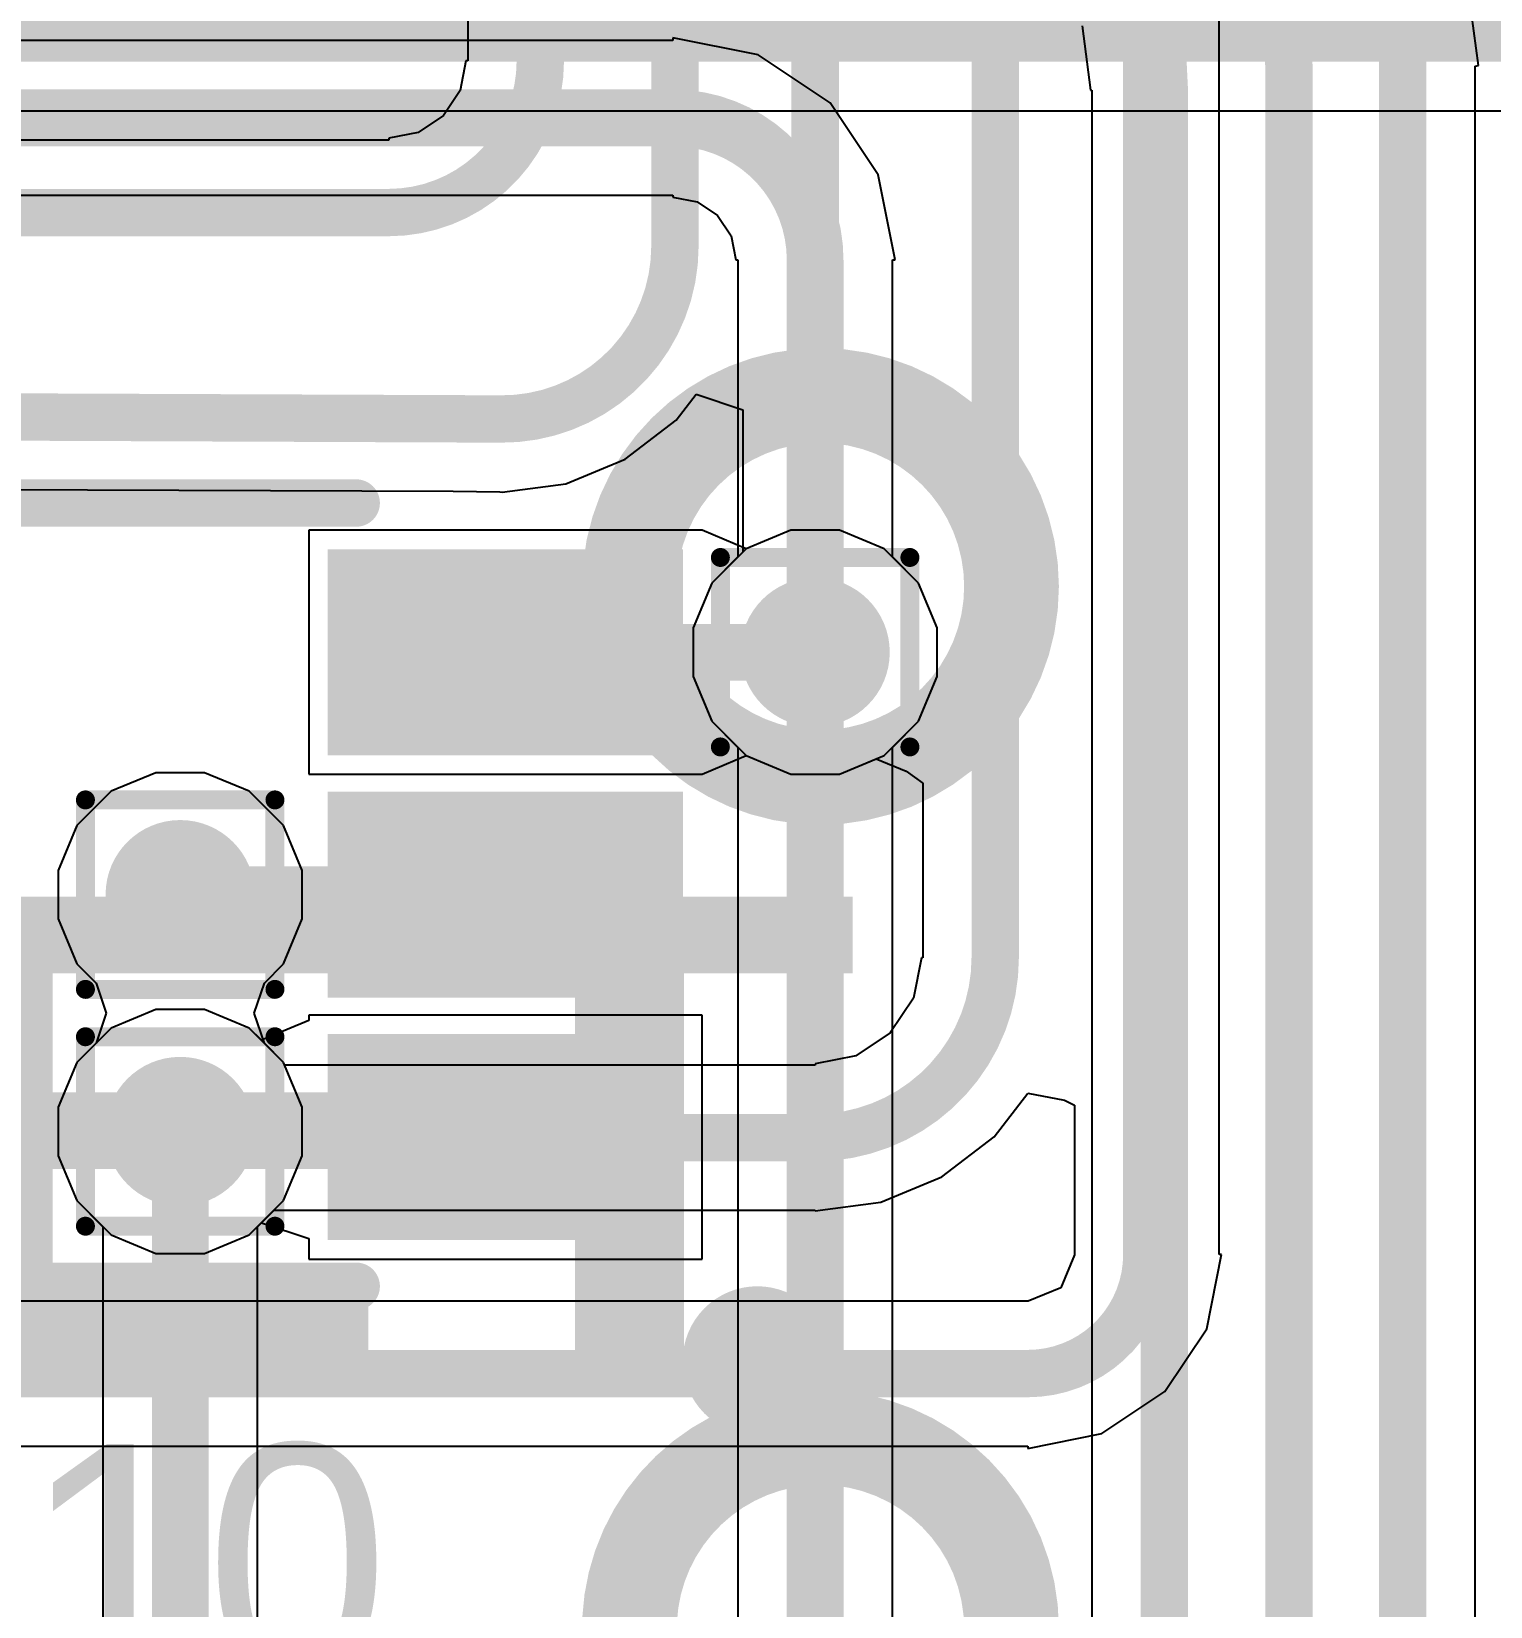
# Model space of a CAD drawing. Header units: inches. Extents: x -12 to 5355, y -7 to 5366.
# Drawn here: x 23.96 to 27.87, y 25.32 to 29.543 of the extents above; entities that cross this region are included whole.
import ezdxf

# ---------------------------------------------------------------- set-up
doc = ezdxf.new("R2010")
doc.units = ezdxf.units.IN
for name, color, linetype in [('BOTTOM LAYER', 5, 'Continuous'), ('Bottom Overlay', 54, 'Continuous'), ('Drill Drawing', 1, 'Continuous'), ('GROUND1', 16, 'Continuous'), ('GROUND2', 156, 'Continuous'), ('POWER', 76, 'Continuous'), ('SIGNAL', 90, 'Continuous'), ('TOP LAYER', 1, 'Continuous'), ('Top Overlay', 2, 'Continuous'), ('Top Paste', 8, 'Continuous'), ('Top Solder', 216, 'Continuous'), ('Via Holes', 16, 'Continuous')]:
    doc.layers.add(name, color=color, linetype=linetype)
doc.styles.add('Arial', font='', dxfattribs={"height": 0.2})
doc.styles.add('Arial Black_Bold', font='', dxfattribs={"height": 0.2})
doc.styles.get('Arial').set_extended_font_data('Arial')
doc.styles.get('Arial Black_Bold').set_extended_font_data('Arial Black', bold=True)

# ---------------------------------------------------------------- blocks, each defined once
blk = doc.blocks.new('XUNPU_SMN_303_B_54')
at = {"layer": 'Bottom Overlay'}
for points in [[(-4.4802, -1.1701, 0.254, 0.254, 1), (-5.5043, -1.1701, 0.254, 0.254, 1)], [(-1.6862, -1.1701, 0.254, 0.254, 1), (-2.7103, -1.1701, 0.254, 0.254, 1)], [(-5.5678, -1.1701, 0.127, 0.127, 1), (-5.4408, -1.1701, 0.127, 0.127, 1)], [(-4.5437, -1.1701, 0.127, 0.127, 1), (-4.4167, -1.1701, 0.127, 0.127, 1)], [(-2.7738, -1.1701, 0.127, 0.127, 1), (-2.6468, -1.1701, 0.127, 0.127, 1)]]:
    blk.add_lwpolyline(points, format="xyseb", close=True, dxfattribs=at)
blk = doc.blocks.new('SOT65P210X110_6N_89')
at = {"layer": 'TOP LAYER'}
for points in [[(-1.2464, 0.958), (-1.2464, 1.358), (-0.4464, 1.358), (-0.4464, 0.958)], [(0.9036, 0.958), (0.9036, 1.358), (1.7036, 1.358), (1.7036, 0.958)], [(-1.2464, 0.308), (-1.2464, 0.708), (-0.4464, 0.708), (-0.4464, 0.308)], [(0.9036, 0.308), (0.9036, 0.708), (1.7036, 0.708), (1.7036, 0.308)], [(-1.2464, -0.342), (-1.2464, 0.058), (-0.4464, 0.058), (-0.4464, -0.342)], [(0.9036, -0.342), (0.9036, 0.058), (1.7036, 0.058), (1.7036, -0.342)]]:
    blk.add_hatch(color=1, dxfattribs=at).paths.add_polyline_path(points)
at = {"layer": 'Top Paste'}
for points in [[(-1.2464, 0.958), (-1.2464, 1.358), (-0.4464, 1.358), (-0.4464, 0.958)], [(0.9036, 0.958), (0.9036, 1.358), (1.7036, 1.358), (1.7036, 0.958)], [(-1.2464, 0.308), (-1.2464, 0.708), (-0.4464, 0.708), (-0.4464, 0.308)], [(0.9036, 0.308), (0.9036, 0.708), (1.7036, 0.708), (1.7036, 0.308)], [(-1.2464, -0.342), (-1.2464, 0.058), (-0.4464, 0.058), (-0.4464, -0.342)], [(0.9036, -0.342), (0.9036, 0.058), (1.7036, 0.058), (1.7036, -0.342)]]:
    blk.add_hatch(color=8, dxfattribs=at).paths.add_polyline_path(points)
at = {"layer": 'Top Solder'}
for points in [[(-1.3226, 0.8818), (-1.3226, 1.4342), (-0.3702, 1.4342), (-0.3702, 0.8818)], [(0.8274, 0.8818), (0.8274, 1.4342), (1.7798, 1.4342), (1.7798, 0.8818)], [(-1.3226, 0.2318), (-1.3226, 0.7842), (-0.3702, 0.7842), (-0.3702, 0.2318)], [(0.8274, 0.2318), (0.8274, 0.7842), (1.7798, 0.7842), (1.7798, 0.2318)], [(-1.3226, -0.4182), (-1.3226, 0.1342), (-0.3702, 0.1342), (-0.3702, -0.4182)], [(0.8274, -0.4182), (0.8274, 0.1342), (1.7798, 0.1342), (1.7798, -0.4182)]]:
    blk.add_hatch(color=216, dxfattribs=at).paths.add_polyline_path(points)
at = {"layer": 'Top Overlay'}
for points in [[(-1.4214, 1.758, 0.2, 0.2, 1), (-1.6214, 1.758, 0.2, 0.2, 1)], [(-1.6714, 1.758, 0.1, 0.1, 1), (-1.5714, 1.758, 0.1, 0.1, 1)], [(-1.4714, 1.758, 0.1, 0.1, 1), (-1.3714, 1.758, 0.1, 0.1, 1)], [(-0.4781, 1.558, 0.0635, 0.0635, 1), (-0.4146, 1.558, 0.0635, 0.0635, 1)], [(0.8718, 1.558, 0.0635, 0.0635, 1), (0.9353, 1.558, 0.0635, 0.0635, 1)], [(-0.4781, -0.542, 0.0635, 0.0635, 1), (-0.4146, -0.542, 0.0635, 0.0635, 1)], [(0.8718, -0.542, 0.0635, 0.0635, 1), (0.9353, -0.542, 0.0635, 0.0635, 1)]]:
    blk.add_lwpolyline(points, format="xyseb", close=True, dxfattribs=at)
for points in [[(0.9036, 1.558, 0.127, 0.127, 0), (-0.4464, 1.558, 0.127, 0.127, 0)], [(0.9036, -0.542, 0.127, 0.127, 0), (-0.4464, -0.542, 0.127, 0.127, 0)]]:
    blk.add_lwpolyline(points, format="xyseb", dxfattribs=at)

msp = doc.modelspace()

# ---------------------------------------------------------------- hatches: boundary and pattern name
at = {"layer": 'BOTTOM LAYER'}
h = msp.add_hatch(color=5, dxfattribs=at)
edge = h.paths.add_edge_path()
edge.add_arc((26.0604, 27.8788), 0.2, 0, 360)
h = msp.add_hatch(color=5, dxfattribs=at)
edge = h.paths.add_edge_path()
edge.add_arc((24.3586, 27.2288), 0.2, 0, 360)
h = msp.add_hatch(color=5, dxfattribs=at)
edge = h.paths.add_edge_path()
edge.add_arc((24.3586, 26.5938), 0.2, 0, 360)
at = {"layer": 'GROUND1'}
h = msp.add_hatch(color=16, dxfattribs=at)
edge = h.paths.add_edge_path()
edge.add_arc((26.0604, 27.8788), 0.2, 0, 360)
h = msp.add_hatch(color=16, dxfattribs=at)
edge = h.paths.add_edge_path()
edge.add_arc((24.3586, 27.2288), 0.2, 0, 360)
h = msp.add_hatch(color=16, dxfattribs=at)
edge = h.paths.add_edge_path()
edge.add_arc((24.3586, 26.5938), 0.2, 0, 360)
at = {"layer": 'GROUND2'}
h = msp.add_hatch(color=156, dxfattribs=at)
edge = h.paths.add_edge_path()
edge.add_arc((26.0604, 27.8788), 0.2, 0, 360)
h = msp.add_hatch(color=156, dxfattribs=at)
edge = h.paths.add_edge_path()
edge.add_arc((24.3586, 27.2288), 0.2, 0, 360)
h = msp.add_hatch(color=156, dxfattribs=at)
edge = h.paths.add_edge_path()
edge.add_arc((24.3586, 26.5938), 0.2, 0, 360)
at = {"layer": 'POWER'}
h = msp.add_hatch(color=76, dxfattribs=at)
edge = h.paths.add_edge_path()
edge.add_arc((26.0604, 27.8788), 0.2, 0, 360)
h = msp.add_hatch(color=76, dxfattribs=at)
edge = h.paths.add_edge_path()
edge.add_arc((24.3586, 27.2288), 0.2, 0, 360)
h = msp.add_hatch(color=76, dxfattribs=at)
edge = h.paths.add_edge_path()
edge.add_arc((24.3586, 26.5938), 0.2, 0, 360)
at = {"layer": 'SIGNAL'}
h = msp.add_hatch(color=90, dxfattribs=at)
edge = h.paths.add_edge_path()
edge.add_arc((26.0604, 27.8788), 0.2, 0, 360)
h = msp.add_hatch(color=90, dxfattribs=at)
edge = h.paths.add_edge_path()
edge.add_arc((24.3586, 27.2288), 0.2, 0, 360)
h = msp.add_hatch(color=90, dxfattribs=at)
edge = h.paths.add_edge_path()
edge.add_arc((24.3586, 26.5938), 0.2, 0, 360)
at = {"layer": 'TOP LAYER'}
h = msp.add_hatch(color=1, dxfattribs=at)
edge = h.paths.add_edge_path()
edge.add_arc((26.0604, 27.8788), 0.2, 0, 360)
h = msp.add_hatch(color=1, dxfattribs=at)
edge = h.paths.add_edge_path()
edge.add_arc((24.3586, 27.2288), 0.2, 0, 360)
h = msp.add_hatch(color=1, dxfattribs=at)
edge = h.paths.add_edge_path()
edge.add_arc((24.3586, 26.5938), 0.2, 0, 360)
at = {"layer": 'Via Holes'}
h = msp.add_hatch(color=7, dxfattribs=at)
edge = h.paths.add_edge_path()
edge.add_arc((26.0604, 27.8788), 0.1, 0, 360)
h = msp.add_hatch(color=7, dxfattribs=at)
edge = h.paths.add_edge_path()
edge.add_arc((24.3586, 27.2288), 0.1, 0, 360)
h = msp.add_hatch(color=7, dxfattribs=at)
edge = h.paths.add_edge_path()
edge.add_arc((24.3586, 26.5938), 0.1, 0, 360)

# ---------------------------------------------------------------- linework, layer by layer
at = {"layer": 'BOTTOM LAYER'}
for p, q in [((27.8381, 29.4517), (27.7885, 29.8286)), ((25.6794, 29.5186), (17.5768, 29.5186)), ((25.9073, 29.4807), (25.6794, 29.526)), ((25.6794, 29.526), (25.6794, 29.5186)), ((26.7761, 29.5586), (26.7988, 29.3861)), ((26.1004, 29.3516), (25.9073, 29.4807)), ((27.8294, 29.4499), (27.8381, 29.4517)), ((27.8294, 14.7106), (27.8294, 29.4499)), ((26.2295, 29.1585), (26.1004, 29.3516)), ((26.7988, 29.3861), (26.8021, 29.3861)), ((26.8021, 29.3861), (26.8021, 15.3123)), ((26.2748, 28.9306), (26.2295, 29.1585)), ((21.348, 29.1046), (25.6794, 29.1046)), ((25.6794, 29.1046), (25.6794, 29.0991)), ((25.6794, 29.0991), (25.7439, 29.0863)), ((25.7439, 29.0863), (25.7986, 29.0498)), ((25.7986, 29.0498), (25.8351, 28.9951)), ((25.8351, 28.9951), (25.8479, 28.9306)), ((25.8479, 28.9306), (25.8534, 28.9306)), ((25.8534, 28.9306), (25.8534, 28.1343)), ((26.2674, 28.1343), (26.2674, 28.9306)), ((26.2674, 28.9306), (26.2748, 28.9306)), ((25.8534, 28.1343), (25.7832, 28.064)), ((26.3376, 28.064), (26.2674, 28.1343)), ((25.7832, 28.064), (25.7334, 27.9438)), ((26.3874, 27.9438), (26.3376, 28.064)), ((25.7334, 27.9438), (25.7334, 27.8138)), ((26.3874, 27.8138), (26.3874, 27.9438)), ((25.7334, 27.8138), (25.7832, 27.6936)), ((26.3376, 27.6936), (26.3874, 27.8138)), ((25.7832, 27.6936), (25.8534, 27.6233)), ((26.2674, 27.6233), (26.3376, 27.6936)), ((25.8534, 27.6233), (25.8534, 22.9342)), ((26.2674, 21.6093), (26.2674, 27.6233)), ((24.2936, 26.9208), (24.1734, 26.871)), ((24.4236, 26.9208), (24.2936, 26.9208)), ((24.5438, 26.871), (24.4236, 26.9208)), ((24.1734, 26.871), (24.0814, 26.779)), ((24.6358, 26.779), (24.5438, 26.871)), ((24.0814, 26.779), (24.0316, 26.6588)), ((24.6856, 26.6588), (24.6358, 26.779)), ((24.0316, 26.6588), (24.0316, 26.5288)), ((24.6856, 26.5288), (24.6856, 26.6588)), ((24.0316, 26.5288), (24.0814, 26.4086)), ((24.6358, 26.4086), (24.6856, 26.5288)), ((24.0814, 26.4086), (24.1516, 26.3383)), ((24.5656, 26.3383), (24.6358, 26.4086)), ((24.1516, 26.3383), (24.1516, 23.8531)), ((24.5656, 23.8531), (24.5656, 26.3383))]:
    msp.add_line(p, q, dxfattribs=at)
for points in [[(27.2666, 30.3398, 0.127, 0.127, -0.199023), (27.6352, 29.4516, 0.127, 0.127, 0)], [(27.0514, 30.1206, 0.127, 0.127, -0.198707), (27.3304, 29.4464, 0.127, 0.127, 0)], [(26.7432, 29.9971, 0.127, 0.127, -0.198912), (26.9963, 29.3861, 0.127, 0.127, 0)], [(27.3304, 15.0421, 0.127, 0.127, 0), (27.3304, 29.4464, 0.127, 0.127, 0)], [(27.6352, 29.4516, 0.127, 0.127, 0), (27.6352, 29.4499, 0.127, 0.127, 0)], [(27.6352, 14.7106, 0.127, 0.127, 0), (27.6352, 29.4499, 0.127, 0.127, 0)], [(26.9963, 15.3123, 0.127, 0.127, 0), (26.9963, 29.3861, 0.127, 0.127, 0)], [(17.5768, 29.3116, 0.152, 0.152, 0), (25.6794, 29.3116, 0.152, 0.152, 0)], [(25.6794, 29.3116, 0.152, 0.152, -0.414214), (26.0604, 28.9306, 0.152, 0.152, 0)], [(26.0604, 27.8788, 0.152, 0.152, 0), (26.0604, 28.9306, 0.152, 0.152, 0)], [(26.0604, 21.6093, 0.152, 0.152, 0), (26.0604, 27.8788, 0.152, 0.152, 0)], [(24.3586, 23.8531, 0.152, 0.152, 0), (24.3586, 26.5938, 0.152, 0.152, 0)]]:
    msp.add_lwpolyline(points, format="xyseb", dxfattribs=at)
for points in [[(27.2986, 29.4464, 0.0635, 0.0635, 1), (27.3621, 29.4464, 0.0635, 0.0635, 1)], [(27.2986, 29.4464, 0.0635, 0.0635, 1), (27.3621, 29.4464, 0.0635, 0.0635, 1)], [(27.6034, 29.4516, 0.0635, 0.0635, 1), (27.6669, 29.4516, 0.0635, 0.0635, 1)], [(27.6034, 29.4516, 0.0635, 0.0635, 1), (27.6669, 29.4516, 0.0635, 0.0635, 1)], [(27.6034, 29.4499, 0.0635, 0.0635, 1), (27.6669, 29.4499, 0.0635, 0.0635, 1)], [(27.6034, 29.4499, 0.0635, 0.0635, 1), (27.6669, 29.4499, 0.0635, 0.0635, 1)], [(26.9645, 29.3861, 0.0635, 0.0635, 1), (27.028, 29.3861, 0.0635, 0.0635, 1)], [(26.9645, 29.3861, 0.0635, 0.0635, 1), (27.028, 29.3861, 0.0635, 0.0635, 1)], [(25.6414, 29.3116, 0.076, 0.076, 1), (25.7174, 29.3116, 0.076, 0.076, 1)], [(25.6414, 29.3116, 0.076, 0.076, 1), (25.7174, 29.3116, 0.076, 0.076, 1)], [(26.0224, 28.9306, 0.076, 0.076, 1), (26.0984, 28.9306, 0.076, 0.076, 1)], [(26.0224, 28.9306, 0.076, 0.076, 1), (26.0984, 28.9306, 0.076, 0.076, 1)], [(26.0224, 27.8788, 0.076, 0.076, 1), (26.0984, 27.8788, 0.076, 0.076, 1)], [(26.0224, 27.8788, 0.076, 0.076, 1), (26.0984, 27.8788, 0.076, 0.076, 1)], [(24.3206, 26.5938, 0.076, 0.076, 1), (24.3966, 26.5938, 0.076, 0.076, 1)]]:
    msp.add_lwpolyline(points, format="xyseb", close=True, dxfattribs=at)
at = {"layer": 'Drill Drawing'}
for points in [[(25.8064, 28.1328, 0.0508, 0.0508, 0), (26.3144, 28.1328, 0.0508, 0.0508, 0)], [(25.8064, 27.6248, 0.0508, 0.0508, 0), (25.8064, 28.1328, 0.0508, 0.0508, 0)], [(26.3144, 27.6248, 0.0508, 0.0508, 0), (26.3144, 28.1328, 0.0508, 0.0508, 0)], [(25.8064, 27.6248, 0.0508, 0.0508, 0), (26.3144, 27.6248, 0.0508, 0.0508, 0)], [(24.1046, 27.4828, 0.0508, 0.0508, 0), (24.6126, 27.4828, 0.0508, 0.0508, 0)], [(24.1046, 26.9748, 0.0508, 0.0508, 0), (24.1046, 27.4828, 0.0508, 0.0508, 0)], [(24.6126, 26.9748, 0.0508, 0.0508, 0), (24.6126, 27.4828, 0.0508, 0.0508, 0)], [(24.1046, 26.9748, 0.0508, 0.0508, 0), (24.6126, 26.9748, 0.0508, 0.0508, 0)], [(24.1046, 26.8478, 0.0508, 0.0508, 0), (24.6126, 26.8478, 0.0508, 0.0508, 0)], [(24.1046, 26.3398, 0.0508, 0.0508, 0), (24.1046, 26.8478, 0.0508, 0.0508, 0)], [(24.6126, 26.3398, 0.0508, 0.0508, 0), (24.6126, 26.8478, 0.0508, 0.0508, 0)], [(24.1046, 26.3398, 0.0508, 0.0508, 0), (24.6126, 26.3398, 0.0508, 0.0508, 0)]]:
    msp.add_lwpolyline(points, format="xyseb", dxfattribs=at)
for points in [[(25.7937, 28.1328, 0.0254, 0.0254, 1), (25.8191, 28.1328, 0.0254, 0.0254, 1)], [(25.7937, 28.1328, 0.0254, 0.0254, 1), (25.8191, 28.1328, 0.0254, 0.0254, 1)], [(26.3017, 28.1328, 0.0254, 0.0254, 1), (26.3271, 28.1328, 0.0254, 0.0254, 1)], [(26.3017, 28.1328, 0.0254, 0.0254, 1), (26.3271, 28.1328, 0.0254, 0.0254, 1)], [(25.7937, 27.6248, 0.0254, 0.0254, 1), (25.8191, 27.6248, 0.0254, 0.0254, 1)], [(25.7937, 27.6248, 0.0254, 0.0254, 1), (25.8191, 27.6248, 0.0254, 0.0254, 1)], [(26.3017, 27.6248, 0.0254, 0.0254, 1), (26.3271, 27.6248, 0.0254, 0.0254, 1)], [(26.3017, 27.6248, 0.0254, 0.0254, 1), (26.3271, 27.6248, 0.0254, 0.0254, 1)], [(24.0919, 27.4828, 0.0254, 0.0254, 1), (24.1173, 27.4828, 0.0254, 0.0254, 1)], [(24.0919, 27.4828, 0.0254, 0.0254, 1), (24.1173, 27.4828, 0.0254, 0.0254, 1)], [(24.5999, 27.4828, 0.0254, 0.0254, 1), (24.6253, 27.4828, 0.0254, 0.0254, 1)], [(24.5999, 27.4828, 0.0254, 0.0254, 1), (24.6253, 27.4828, 0.0254, 0.0254, 1)], [(24.0919, 26.9748, 0.0254, 0.0254, 1), (24.1173, 26.9748, 0.0254, 0.0254, 1)], [(24.0919, 26.9748, 0.0254, 0.0254, 1), (24.1173, 26.9748, 0.0254, 0.0254, 1)], [(24.5999, 26.9748, 0.0254, 0.0254, 1), (24.6253, 26.9748, 0.0254, 0.0254, 1)], [(24.5999, 26.9748, 0.0254, 0.0254, 1), (24.6253, 26.9748, 0.0254, 0.0254, 1)], [(24.0919, 26.8478, 0.0254, 0.0254, 1), (24.1173, 26.8478, 0.0254, 0.0254, 1)], [(24.0919, 26.8478, 0.0254, 0.0254, 1), (24.1173, 26.8478, 0.0254, 0.0254, 1)], [(24.5999, 26.8478, 0.0254, 0.0254, 1), (24.6253, 26.8478, 0.0254, 0.0254, 1)], [(24.5999, 26.8478, 0.0254, 0.0254, 1), (24.6253, 26.8478, 0.0254, 0.0254, 1)], [(24.0919, 26.3398, 0.0254, 0.0254, 1), (24.1173, 26.3398, 0.0254, 0.0254, 1)], [(24.0919, 26.3398, 0.0254, 0.0254, 1), (24.1173, 26.3398, 0.0254, 0.0254, 1)], [(24.5999, 26.3398, 0.0254, 0.0254, 1), (24.6253, 26.3398, 0.0254, 0.0254, 1)], [(24.5999, 26.3398, 0.0254, 0.0254, 1), (24.6253, 26.3398, 0.0254, 0.0254, 1)]]:
    msp.add_lwpolyline(points, format="xyseb", close=True, dxfattribs=at)
at = {"layer": 'GROUND1'}
for p, q in [((25.9954, 28.2058), (25.8752, 28.156)), ((26.1254, 28.2058), (25.9954, 28.2058)), ((26.2456, 28.156), (26.1254, 28.2058)), ((25.8752, 28.156), (25.7832, 28.064)), ((26.3376, 28.064), (26.2456, 28.156)), ((25.7832, 28.064), (25.7334, 27.9438)), ((26.3874, 27.9438), (26.3376, 28.064)), ((25.7334, 27.9438), (25.7334, 27.8138)), ((26.3874, 27.8138), (26.3874, 27.9438)), ((25.7334, 27.8138), (25.7832, 27.6936)), ((26.3376, 27.6936), (26.3874, 27.8138)), ((25.7832, 27.6936), (25.8752, 27.6016)), ((26.2456, 27.6016), (26.3376, 27.6936)), ((25.8752, 27.6016), (25.9954, 27.5518)), ((26.1254, 27.5518), (26.2456, 27.6016)), ((25.9954, 27.5518), (26.1254, 27.5518)), ((24.2936, 26.9208), (24.1734, 26.871)), ((24.4236, 26.9208), (24.2936, 26.9208)), ((24.5438, 26.871), (24.4236, 26.9208)), ((24.1734, 26.871), (24.0814, 26.779)), ((24.6358, 26.779), (24.5438, 26.871)), ((24.0814, 26.779), (24.0316, 26.6588)), ((24.6856, 26.6588), (24.6358, 26.779)), ((24.0316, 26.6588), (24.0316, 26.5288)), ((24.6856, 26.5288), (24.6856, 26.6588)), ((24.0316, 26.5288), (24.0814, 26.4086)), ((24.6358, 26.4086), (24.6856, 26.5288)), ((24.0814, 26.4086), (24.1734, 26.3166)), ((24.5438, 26.3166), (24.6358, 26.4086)), ((24.1734, 26.3166), (24.2936, 26.2668)), ((24.4236, 26.2668), (24.5438, 26.3166)), ((24.2936, 26.2668), (24.4236, 26.2668))]:
    msp.add_line(p, q, dxfattribs=at)
at = {"layer": 'GROUND2'}
for p, q in [((25.9954, 28.2058), (25.8752, 28.156)), ((26.1254, 28.2058), (25.9954, 28.2058)), ((26.2456, 28.156), (26.1254, 28.2058)), ((25.8752, 28.156), (25.7832, 28.064)), ((26.3376, 28.064), (26.2456, 28.156)), ((25.7832, 28.064), (25.7334, 27.9438)), ((26.3874, 27.9438), (26.3376, 28.064)), ((25.7334, 27.9438), (25.7334, 27.8138)), ((26.3874, 27.8138), (26.3874, 27.9438)), ((25.7334, 27.8138), (25.7832, 27.6936)), ((26.3376, 27.6936), (26.3874, 27.8138)), ((25.7832, 27.6936), (25.8752, 27.6016)), ((26.2456, 27.6016), (26.3376, 27.6936)), ((25.8752, 27.6016), (25.9954, 27.5518)), ((26.1254, 27.5518), (26.2456, 27.6016)), ((25.9954, 27.5518), (26.1254, 27.5518)), ((24.2936, 26.9208), (24.1734, 26.871)), ((24.4236, 26.9208), (24.2936, 26.9208)), ((24.5438, 26.871), (24.4236, 26.9208)), ((24.1734, 26.871), (24.0814, 26.779)), ((24.6358, 26.779), (24.5438, 26.871)), ((24.0814, 26.779), (24.0316, 26.6588)), ((24.6856, 26.6588), (24.6358, 26.779)), ((24.0316, 26.6588), (24.0316, 26.5288)), ((24.6856, 26.5288), (24.6856, 26.6588)), ((24.0316, 26.5288), (24.0814, 26.4086)), ((24.6358, 26.4086), (24.6856, 26.5288)), ((24.0814, 26.4086), (24.1734, 26.3166)), ((24.5438, 26.3166), (24.6358, 26.4086)), ((24.1734, 26.3166), (24.2936, 26.2668)), ((24.4236, 26.2668), (24.5438, 26.3166)), ((24.2936, 26.2668), (24.4236, 26.2668))]:
    msp.add_line(p, q, dxfattribs=at)
at = {"layer": 'POWER'}
for p, q in [((25.9954, 28.2058), (25.8752, 28.156)), ((26.1254, 28.2058), (25.9954, 28.2058)), ((26.2456, 28.156), (26.1254, 28.2058)), ((25.8752, 28.156), (25.7832, 28.064)), ((26.3376, 28.064), (26.2456, 28.156)), ((25.7832, 28.064), (25.7334, 27.9438)), ((26.3874, 27.9438), (26.3376, 28.064)), ((25.7334, 27.9438), (25.7334, 27.8138)), ((26.3874, 27.8138), (26.3874, 27.9438)), ((25.7334, 27.8138), (25.7832, 27.6936)), ((26.3376, 27.6936), (26.3874, 27.8138)), ((25.7832, 27.6936), (25.8752, 27.6016)), ((26.2456, 27.6016), (26.3376, 27.6936)), ((25.8752, 27.6016), (25.9954, 27.5518)), ((26.1254, 27.5518), (26.2456, 27.6016)), ((24.2936, 27.5558), (24.1734, 27.506)), ((24.4236, 27.5558), (24.2936, 27.5558)), ((24.5438, 27.506), (24.4236, 27.5558)), ((25.9954, 27.5518), (26.1254, 27.5518)), ((24.1734, 27.506), (24.0814, 27.414)), ((24.6358, 27.414), (24.5438, 27.506)), ((24.0814, 27.414), (24.0316, 27.2938)), ((24.6856, 27.2938), (24.6358, 27.414)), ((24.0316, 27.2938), (24.0316, 27.1638)), ((24.6856, 27.1638), (24.6856, 27.2938)), ((24.0316, 27.1638), (24.0814, 27.0436)), ((24.6358, 27.0436), (24.6856, 27.1638)), ((24.0814, 27.0436), (24.1331, 26.9918)), ((24.5841, 26.9918), (24.6358, 27.0436)), ((24.1331, 26.9918), (24.16, 26.9113)), ((24.5572, 26.9113), (24.5841, 26.9918)), ((24.16, 26.9113), (24.1331, 26.8308)), ((24.5841, 26.8308), (24.5572, 26.9113)), ((24.1331, 26.8308), (24.0814, 26.779)), ((24.6358, 26.779), (24.5841, 26.8308)), ((24.0814, 26.779), (24.0316, 26.6588)), ((24.6856, 26.6588), (24.6358, 26.779)), ((24.0316, 26.6588), (24.0316, 26.5288)), ((24.6856, 26.5288), (24.6856, 26.6588)), ((24.0316, 26.5288), (24.0814, 26.4086)), ((24.6358, 26.4086), (24.6856, 26.5288)), ((24.0814, 26.4086), (24.1734, 26.3166)), ((24.5438, 26.3166), (24.6358, 26.4086)), ((24.1734, 26.3166), (24.2936, 26.2668)), ((24.4236, 26.2668), (24.5438, 26.3166)), ((24.2936, 26.2668), (24.4236, 26.2668))]:
    msp.add_line(p, q, dxfattribs=at)
at = {"layer": 'SIGNAL'}
for p, q in [((25.1296, 47.244), (25.1296, 29.464)), ((27.1436, 26.2636), (27.1436, 44.7802)), ((25.1246, 29.464), (25.1088, 29.3847)), ((25.1296, 29.464), (25.1246, 29.464)), ((25.1088, 29.3847), (25.0639, 29.3175)), ((25.0639, 29.3175), (24.9967, 29.2726)), ((24.9967, 29.2726), (24.9174, 29.2568)), ((24.9174, 29.2518), (22.606, 29.2518)), ((24.9174, 29.2568), (24.9174, 29.2518)), ((25.6877, 28.501), (25.7412, 28.5708)), ((25.7412, 28.5708), (25.8662, 28.5283)), ((25.8662, 28.5283), (25.8662, 28.147)), ((25.5511, 28.3963), (25.6877, 28.501)), ((25.3921, 28.3304), (25.5511, 28.3963)), ((23.3349, 28.3176), (25.0904, 28.3104)), ((25.0904, 28.3104), (25.2154, 28.3088)), ((25.2154, 28.3088), (25.2215, 28.3079)), ((25.2215, 28.3079), (25.3921, 28.3304)), ((25.8662, 28.147), (25.7832, 28.064)), ((25.7832, 28.064), (25.7334, 27.9438)), ((25.7334, 27.9438), (25.7334, 27.8138)), ((25.7334, 27.8138), (25.7832, 27.6936)), ((25.7832, 27.6936), (25.8752, 27.6016)), ((25.8752, 27.6016), (25.9954, 27.5518)), ((26.1254, 27.5518), (26.2238, 27.5925)), ((26.2238, 27.5925), (26.3046, 27.5595)), ((25.9954, 27.5518), (26.1254, 27.5518)), ((26.3046, 27.5595), (26.3488, 27.5279)), ((26.3488, 27.5279), (26.3488, 27.0598)), ((26.3453, 27.0598), (26.3236, 26.9508)), ((26.3488, 27.0598), (26.3453, 27.0598)), ((26.3236, 26.9508), (26.2618, 26.8584)), ((24.2936, 26.9208), (24.1734, 26.871)), ((24.4236, 26.9208), (24.2936, 26.9208)), ((24.5438, 26.871), (24.4236, 26.9208)), ((24.1734, 26.871), (24.0814, 26.779)), ((24.6358, 26.779), (24.5438, 26.871)), ((26.2618, 26.8584), (26.1694, 26.7966)), ((24.0814, 26.779), (24.0316, 26.6588)), ((24.6389, 26.7715), (24.6358, 26.779)), ((26.1694, 26.7966), (26.0604, 26.775)), ((26.0604, 26.775), (26.0604, 26.7715)), ((26.0604, 26.7715), (24.6389, 26.7715)), ((26.5405, 26.5798), (26.6302, 26.6967)), ((26.6302, 26.6967), (26.7287, 26.6779)), ((24.0316, 26.6588), (24.0316, 26.5288)), ((26.7287, 26.6779), (26.7552, 26.6639)), ((26.7552, 26.6639), (26.7552, 26.2636)), ((26.3999, 26.4719), (26.5405, 26.5798)), ((24.0316, 26.5288), (24.0814, 26.4086)), ((26.2361, 26.4041), (26.3999, 26.4719)), ((24.0814, 26.4086), (24.1734, 26.3166)), ((26.0604, 26.3809), (26.2361, 26.4041)), ((24.5438, 26.3166), (24.6102, 26.383)), ((24.6102, 26.383), (26.0604, 26.383)), ((26.0604, 26.383), (26.0604, 26.3809)), ((24.1734, 26.3166), (24.2936, 26.2668)), ((24.4236, 26.2668), (24.5438, 26.3166)), ((24.2936, 26.2668), (24.4236, 26.2668)), ((26.7554, 26.2627), (26.719, 26.175)), ((26.7552, 26.2636), (26.7554, 26.2627)), ((27.1103, 26.0648), (27.1499, 26.2636)), ((27.1499, 26.2636), (27.1436, 26.2636)), ((26.719, 26.175), (26.6314, 26.1387)), ((26.6305, 26.1389), (23.3612, 26.1389)), ((26.6314, 26.1387), (26.6305, 26.1389)), ((26.9977, 25.8963), (27.1103, 26.0648)), ((26.8292, 25.7837), (26.9977, 25.8963)), ((26.6305, 25.7442), (26.8292, 25.7837)), ((23.3612, 25.7504), (26.6305, 25.7504)), ((26.6305, 25.7504), (26.6305, 25.7442))]:
    msp.add_line(p, q, dxfattribs=at)
for points in [[(25.3238, 29.464, 0.127, 0.127, 0), (25.3238, 47.244, 0.127, 0.127, 0)], [(25.6846, 28.9672, 0.127, 0.127, 0), (25.6846, 46.2534, 0.127, 0.127, 0)], [(26.0604, 27.8788, 0.127, 0.127, 0), (26.0604, 45.7283, 0.127, 0.127, 0)], [(26.543, 27.0598, 0.127, 0.127, 0), (26.543, 45.3136, 0.127, 0.127, 0)], [(26.9494, 26.2636, 0.127, 0.127, 0), (26.9494, 44.7802, 0.127, 0.127, 0)], [(25.3238, 29.464, 0.127, 0.127, -0.414214), (24.9174, 29.0576, 0.127, 0.127, 0)], [(22.606, 29.0576, 0.127, 0.127, 0), (24.9174, 29.0576, 0.127, 0.127, 0)], [(25.6846, 28.9672, 0.127, 0.127, -0.41696), (25.2172, 28.5041, 0.127, 0.127, 0)], [(23.0678, 28.5129, 0.127, 0.127, 0), (25.2169, 28.5041, 0.127, 0.127, 0)], [(25.2169, 28.5041, 0.127, 0.127, 0), (25.2172, 28.5041, 0.127, 0.127, 0)], [(26.543, 27.0598, 0.127, 0.127, -0.414214), (26.0604, 26.5772, 0.127, 0.127, 0)], [(24.3586, 26.5772, 0.127, 0.127, 0), (24.3586, 26.5938, 0.127, 0.127, 0)], [(24.3586, 26.5772, 0.127, 0.127, 0), (26.0604, 26.5772, 0.127, 0.127, 0)], [(26.9494, 26.2636, 0.127, 0.127, -0.414214), (26.6305, 25.9447, 0.127, 0.127, 0)], [(23.093, 25.9447, 0.127, 0.127, 0), (26.6305, 25.9447, 0.127, 0.127, 0)]]:
    msp.add_lwpolyline(points, format="xyseb", dxfattribs=at)
for points in [[(25.292, 29.464, 0.0635, 0.0635, 1), (25.3556, 29.464, 0.0635, 0.0635, 1)], [(25.292, 29.464, 0.0635, 0.0635, 1), (25.3556, 29.464, 0.0635, 0.0635, 1)], [(24.8856, 29.0576, 0.0635, 0.0635, 1), (24.9491, 29.0576, 0.0635, 0.0635, 1)], [(24.8856, 29.0576, 0.0635, 0.0635, 1), (24.9491, 29.0576, 0.0635, 0.0635, 1)], [(25.6529, 28.9672, 0.0635, 0.0635, 1), (25.7164, 28.9672, 0.0635, 0.0635, 1)], [(25.6529, 28.9672, 0.0635, 0.0635, 1), (25.7164, 28.9672, 0.0635, 0.0635, 1)], [(25.1851, 28.5041, 0.0635, 0.0635, 1), (25.2486, 28.5041, 0.0635, 0.0635, 1)], [(25.1851, 28.5041, 0.0635, 0.0635, 1), (25.2486, 28.5041, 0.0635, 0.0635, 1)], [(25.1854, 28.5041, 0.0635, 0.0635, 1), (25.2489, 28.5041, 0.0635, 0.0635, 1)], [(25.1854, 28.5041, 0.0635, 0.0635, 1), (25.2489, 28.5041, 0.0635, 0.0635, 1)], [(26.0286, 27.8788, 0.0635, 0.0635, 1), (26.0921, 27.8788, 0.0635, 0.0635, 1)], [(26.5113, 27.0598, 0.0635, 0.0635, 1), (26.5747, 27.0598, 0.0635, 0.0635, 1)], [(26.5113, 27.0598, 0.0635, 0.0635, 1), (26.5747, 27.0598, 0.0635, 0.0635, 1)], [(24.3269, 26.5938, 0.0635, 0.0635, 1), (24.3904, 26.5938, 0.0635, 0.0635, 1)], [(24.3269, 26.5772, 0.0635, 0.0635, 1), (24.3904, 26.5772, 0.0635, 0.0635, 1)], [(24.3269, 26.5772, 0.0635, 0.0635, 1), (24.3904, 26.5772, 0.0635, 0.0635, 1)], [(26.0286, 26.5772, 0.0635, 0.0635, 1), (26.0921, 26.5772, 0.0635, 0.0635, 1)], [(26.0286, 26.5772, 0.0635, 0.0635, 1), (26.0921, 26.5772, 0.0635, 0.0635, 1)], [(26.9176, 26.2636, 0.0635, 0.0635, 1), (26.9811, 26.2636, 0.0635, 0.0635, 1)], [(26.9176, 26.2636, 0.0635, 0.0635, 1), (26.9811, 26.2636, 0.0635, 0.0635, 1)], [(26.5987, 25.9447, 0.0635, 0.0635, 1), (26.6622, 25.9447, 0.0635, 0.0635, 1)], [(26.5987, 25.9447, 0.0635, 0.0635, 1), (26.6622, 25.9447, 0.0635, 0.0635, 1)]]:
    msp.add_lwpolyline(points, format="xyseb", close=True, dxfattribs=at)
at = {"layer": 'TOP LAYER'}
for p, q in [((12.4241, 29.3299), (32.7173, 29.3299)), ((25.7574, 28.2058), (24.7034, 28.2058)), ((24.7034, 28.2058), (24.7034, 27.5518)), ((25.8752, 28.156), (25.7574, 28.2058)), ((25.7574, 28.2058), (25.7574, 28.2058)), ((25.9954, 28.2058), (25.8752, 28.156)), ((26.1254, 28.2058), (25.9954, 28.2058)), ((26.2456, 28.156), (26.1254, 28.2058)), ((26.3376, 28.064), (26.2456, 28.156)), ((26.3874, 27.9438), (26.3376, 28.064)), ((26.3874, 27.8138), (26.3874, 27.9438)), ((26.3376, 27.6936), (26.3874, 27.8138)), ((26.2456, 27.6016), (26.3376, 27.6936)), ((25.7574, 27.5518), (25.8752, 27.6016)), ((25.8752, 27.6016), (25.9954, 27.5518)), ((26.1254, 27.5518), (26.2456, 27.6016)), ((24.7034, 27.5518), (25.7574, 27.5518)), ((25.7574, 27.5518), (25.7574, 27.5518)), ((25.9954, 27.5518), (26.1254, 27.5518)), ((24.2936, 26.9208), (24.1734, 26.871)), ((24.4236, 26.9208), (24.2936, 26.9208)), ((24.5438, 26.871), (24.4236, 26.9208)), ((25.7574, 26.9058), (24.7034, 26.9058)), ((24.7034, 26.9058), (24.7034, 26.8911)), ((25.7574, 26.2518), (25.7574, 26.9058)), ((24.1734, 26.871), (24.0814, 26.779)), ((24.5764, 26.8384), (24.5438, 26.871)), ((24.7034, 26.8911), (24.5764, 26.8384)), ((24.0814, 26.779), (24.0316, 26.6588)), ((24.0316, 26.6588), (24.0316, 26.5288)), ((24.0316, 26.5288), (24.0814, 26.4086)), ((24.0814, 26.4086), (24.1734, 26.3166)), ((24.1734, 26.3166), (24.2936, 26.2668)), ((24.4236, 26.2668), (24.5438, 26.3166)), ((24.5438, 26.3166), (24.5764, 26.3492)), ((24.5764, 26.3492), (24.7034, 26.3065)), ((24.2936, 26.2668), (24.4236, 26.2668)), ((24.7034, 26.3065), (24.7034, 26.2518)), ((24.7034, 26.2518), (25.7574, 26.2518))]:
    msp.add_line(p, q, dxfattribs=at)
for points in [[(12.4241, 29.5889, 0.254, 0.254, 0), (32.7173, 29.5889, 0.254, 0.254, 0)], [(25.2304, 27.8788, 0.152, 0.152, 0), (26.0604, 27.8788, 0.152, 0.152, 0)], [(24.3586, 27.2288, 0.1524, 0.1524, 0), (25.2304, 27.2288, 0.1524, 0.1524, 0)], [(24.3586, 26.5938, 0.152, 0.152, 0), (24.3661, 26.5863, 0.152, 0.152, 0)], [(24.3661, 26.5863, 0.152, 0.152, 0), (25.2229, 26.5863, 0.152, 0.152, 0)], [(25.2229, 26.5863, 0.152, 0.152, 0), (25.2304, 26.5788, 0.152, 0.152, 0)]]:
    msp.add_lwpolyline(points, format="xyseb", dxfattribs=at)
for points in [[(25.1924, 27.8788, 0.076, 0.076, 1), (25.2684, 27.8788, 0.076, 0.076, 1)], [(26.0224, 27.8788, 0.076, 0.076, 1), (26.0984, 27.8788, 0.076, 0.076, 1)], [(24.3205, 27.2288, 0.0762, 0.0762, 1), (24.3967, 27.2288, 0.0762, 0.0762, 1)], [(25.1923, 27.2288, 0.0762, 0.0762, 1), (25.2685, 27.2288, 0.0762, 0.0762, 1)], [(24.3206, 26.5938, 0.076, 0.076, 1), (24.3966, 26.5938, 0.076, 0.076, 1)], [(24.3281, 26.5863, 0.076, 0.076, 1), (24.4041, 26.5863, 0.076, 0.076, 1)], [(24.3281, 26.5863, 0.076, 0.076, 1), (24.4041, 26.5863, 0.076, 0.076, 1)], [(25.1849, 26.5863, 0.076, 0.076, 1), (25.2609, 26.5863, 0.076, 0.076, 1)], [(25.1849, 26.5863, 0.076, 0.076, 1), (25.2609, 26.5863, 0.076, 0.076, 1)], [(25.1924, 26.5788, 0.076, 0.076, 1), (25.2684, 26.5788, 0.076, 0.076, 1)]]:
    msp.add_lwpolyline(points, format="xyseb", close=True, dxfattribs=at)

# ---------------------------------------------------------------- block references
for name, p, rotation in [('XUNPU_SMN_303_B_54', (27.2448, 23.0629), 270), ('SOT65P210X110_6N_89', (24.384, 27.7368), 180)]:
    msp.add_blockref(name, p, dxfattribs=dict(rotation=rotation))

# ---------------------------------------------------------------- texts
at = {"layer": 'Top Overlay'}
for s, height, style, p in [('S_DET', 1.27, 'Arial Black_Bold', (19.638, 25.9533)), ('U10', 0.635, 'Arial', (23.2918, 25.1206))]:
    msp.add_text(s, height=height, dxfattribs=dict(at, style=style)).set_placement(p)

doc.saveas('drawing.dxf')
